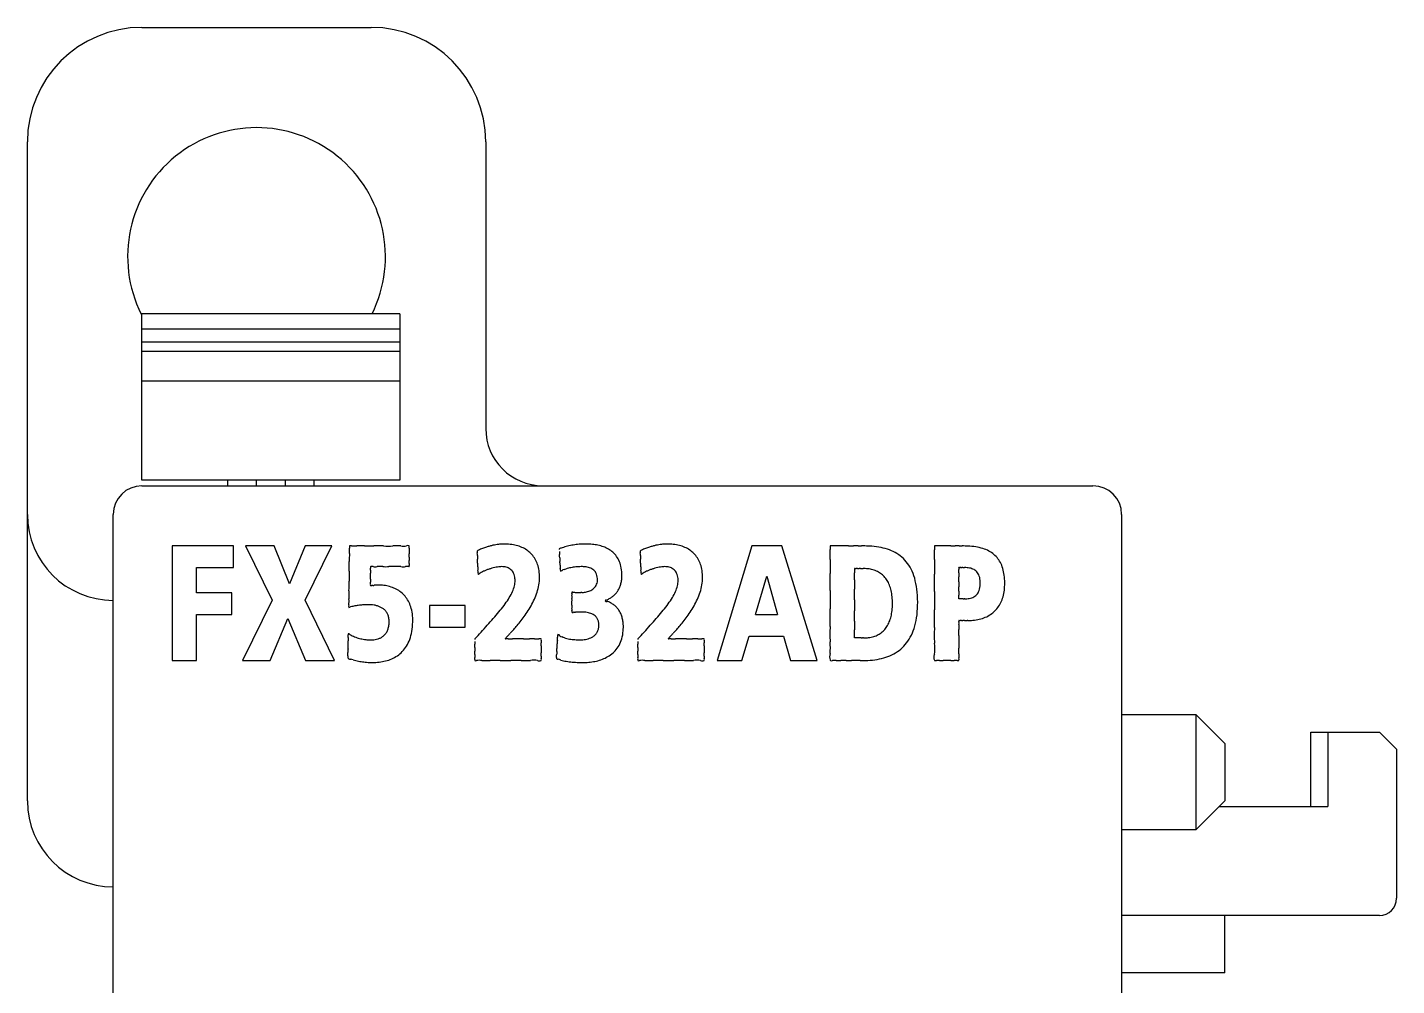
# Model space of a CAD drawing. Extents: x 206 to 231, y 159 to 265.
# Drawn here: x 206.45 to 230.35, y 248.72 to 265.45 of the extents above; entities that cross this region are included whole.
import ezdxf

# ---------------------------------------------------------------- set-up
doc = ezdxf.new("R2010")
doc.units = 0
doc.header["$MEASUREMENT"] = 0
doc.layers.get('0').update_dxf_attribs({"linetype": 'CONTINUOUS'})

msp = doc.modelspace()

# ---------------------------------------------------------------- linework, layer by layer
at = {"color": 7, "linetype": 'Continuous'}
for p, q in [((208.45425, 265.44904), (212.45425, 265.44904)), ((206.45425, 251.94904), (206.45425, 263.44904)), ((214.45425, 263.44904), (214.45425, 258.44904)), ((212.95425, 260.44904), (208.45424, 260.44904)), ((208.45425, 257.54904), (208.45425, 260.44904)), ((212.95425, 260.44904), (212.95425, 257.54904)), ((208.45424, 260.19071), (212.95425, 260.19071)), ((208.45424, 259.96184), (212.95425, 259.96184)), ((208.45425, 259.79863), (212.95425, 259.79863)), ((208.45424, 259.28187), (212.95425, 259.28187)), ((212.95425, 257.54904), (208.45425, 257.54904)), ((208.45425, 257.44904), (225.05425, 257.44904)), ((209.95425, 257.44904), (209.95425, 257.54904)), ((210.45424, 257.44904), (210.45424, 257.54904)), ((210.95425, 257.54904), (210.95425, 257.44904)), ((211.45425, 257.54904), (211.45424, 257.44904)), ((207.95425, 167.94904), (207.95425, 256.94904)), ((225.55425, 256.94904), (225.55425, 167.94904)), ((210.05139, 256.39777), (208.98066, 256.39777)), ((208.98066, 256.39777), (208.98066, 254.39893)), ((210.05139, 256.01984), (210.05139, 256.39777)), ((210.75971, 256.39777), (210.26223, 256.39777)), ((210.26223, 256.39777), (210.72526, 255.44985)), ((211.02808, 255.73907), (210.75971, 256.39777)), ((211.30334, 256.39777), (211.02808, 255.73907)), ((211.30334, 255.44985), (211.77119, 256.39777)), ((211.77119, 256.39777), (211.30334, 256.39777)), ((212.07573, 256.39777), (212.075352, 256.362041)), ((212.110438, 256.39777), (212.07573, 256.39777)), ((215.73787, 256.34919), (215.738562, 256.336047)), ((219.10028, 256.39777), (218.49257, 254.39893)), ((219.62325, 256.39777), (219.10028, 256.39777)), ((220.23992, 254.39893), (219.62325, 256.39777)), ((220.46488, 256.39777), (220.46488, 256.334718)), ((220.784016, 256.39777), (220.46488, 256.39777)), ((222.287, 256.39777), (222.287, 256.333218)), ((222.303444, 256.39777), (222.287, 256.39777)), ((222.570908, 256.39777), (222.303444, 256.39777)), ((209.40716, 255.58163), (209.40716, 256.01984)), ((209.40716, 256.01984), (210.05139, 256.01984)), ((222.71384, 256.016968), (222.715126, 256.01984)), ((219.163787, 255.2037), (219.360903, 255.870715)), ((219.360903, 255.870715), (219.547249, 255.2037)), ((210.02383, 255.58163), (209.40716, 255.58163)), ((210.02383, 255.2037), (210.02383, 255.58163)), ((222.71384, 255.47569), (222.71384, 255.539108)), ((210.72526, 255.44985), (210.20711, 254.39893)), ((211.81666, 254.39893), (211.30334, 255.44985)), ((214.09456, 255.35821), (213.47306, 255.35821)), ((213.47306, 255.35821), (213.47306, 254.98029)), ((214.09456, 254.98029), (214.09456, 255.35821)), ((222.774044, 255.47569), (222.71384, 255.47569)), ((209.40716, 254.39893), (209.40716, 255.2037)), ((209.40716, 255.2037), (210.02383, 255.2037)), ((210.6908, 254.39893), (210.99811, 255.13497)), ((210.99811, 255.13497), (211.30782, 254.39893)), ((219.163787, 255.2037), (219.547249, 255.2037)), ((213.47306, 254.98029), (214.09456, 254.98029)), ((214.26612, 254.77978), (214.26612, 254.767172)), ((217.11177, 254.77978), (217.11177, 254.767172)), ((218.92596, 254.39893), (219.05205, 254.8256)), ((219.05205, 254.8256), (219.65288, 254.8256)), ((219.65288, 254.8256), (219.77208, 254.39893)), ((220.89139, 254.79408), (220.89139, 254.934929)), ((220.981789, 254.79408), (220.89139, 254.79408)), ((208.98066, 254.39893), (209.40716, 254.39893)), ((210.20711, 254.39893), (210.6908, 254.39893)), ((211.30782, 254.39893), (211.81666, 254.39893)), ((218.49257, 254.39893), (218.92596, 254.39893)), ((219.77208, 254.39893), (220.23992, 254.39893)), ((226.85424, 253.44905), (225.55425, 253.44905)), ((226.85424, 251.44905), (226.85424, 253.44905)), ((227.35425, 252.94904), (226.85424, 253.44905)), ((228.85424, 251.84904), (228.85424, 253.14903)), ((228.85425, 253.14904), (230.05425, 253.14904)), ((229.15426, 253.14903), (229.15426, 251.84904)), ((230.35425, 252.84904), (230.05425, 253.14904)), ((227.35425, 252.94904), (227.35425, 251.94904)), ((230.35425, 252.84904), (230.35425, 250.24904)), ((226.85424, 251.44905), (227.35425, 251.94904)), ((227.25425, 251.84904), (229.15425, 251.84904)), ((225.55425, 251.44905), (226.85424, 251.44905)), ((230.05425, 249.94904), (225.55425, 249.94904)), ((227.35425, 248.94904), (227.35425, 249.94904)), ((227.35425, 248.94904), (225.55425, 248.94904))]:
    msp.add_line(p, q, dxfattribs=at)
for centre, radius, start, end in [((208.45425, 263.44904), 2, 90, 180), ((212.45425, 263.44904), 2, 0, 90), ((210.45425, 261.44904), 2.25, 333.6122, 206.56505), ((215.45425, 258.44904), 1, 180, 270), ((208.45425, 256.94904), 0.5, 90, 180), ((225.05425, 256.94904), 0.5, 0, 90), ((207.95425, 256.94904), 1.5, 180, 270), ((579.76653, 252.30325), 367.713549, 179.382512, 179.404219), ((-1060.528302, 269.788607), 1272.67448, 359.391205, 359.395525), ((212.157041, 1099.464877), 843.067108, 269.996833, 270.003167), ((212.271306, 12.810591), 243.587189, 89.984085, 90.015915), ((212.4195, 324.951846), 68.554123, 269.932694, 270.067306), ((212.585242, 237.855874), 18.542091, 89.736693, 90.263307), ((212.752155, 261.191145), 4.794072, 269.023508, 270.976492), ((212.903858, 255.232976), 1.166895, 86.560769, 93.439231), ((213.023973, 256.647693), 0.254898, 258.661812, 281.338188), ((213.09612, 256.364278), 0.04009, 56.659583, 123.340417), ((213.085624, 256.390521), 0.033328, 357.132096, 12.561983), ((251.159848, 256.286729), 38.040948, 179.958757, 180.041243), ((626.994661, 256.33664), 413.875752, 179.996881, 180.003119), ((192.640412, 256.374011), 20.478503, 359.958473, 0.041527), ((203.613599, 256.22994), 9.505356, 359.82275, 0.17725), ((214.359878, 256.295624), 0.056075, 166.753999, 197.715545), ((214.342641, 256.281303), 0.046183, 106.225839, 143.964649), ((214.026425, 256.243208), 0.28226, 357.274394, 7.19515), ((215.545851, 256.247445), 1.237611, 180.81758, 183.651964), ((214.913986, 254.992989), 1.455104, 110.678209, 113.673108), ((214.96855, 254.858121), 1.600554, 108.327599, 110.800787), ((214.861441, 255.177066), 1.264108, 105.427112, 108.264893), ((214.832836, 255.282404), 1.154956, 102.641992, 105.449285), ((214.80328, 255.413233), 1.020831, 99.768188, 102.63039), ((214.78817, 255.500741), 0.932028, 96.950528, 99.765473), ((214.780361, 255.563756), 0.86853, 94.241989, 96.94219), ((214.778519, 255.586055), 0.846157, 91.766462, 94.229301), ((214.780047, 255.515867), 0.916358, 88.823424, 91.726687), ((214.783178, 255.539687), 0.892483, 81.774242, 88.993008), ((214.80703, 255.704352), 0.726099, 73.419551, 81.777969), ((214.842245, 255.822596), 0.602723, 63.864989, 73.420385), ((214.878819, 255.897886), 0.519021, 53.137319, 63.828541), ((214.903249, 255.931556), 0.477427, 41.586062, 53.058996), ((214.900775, 255.930604), 0.479911, 29.847723, 41.474983), ((216.245364, 254.985763), 1.454814, 108.402927, 110.416248), ((453.448525, 268.796896), 238.036334, 183.009224, 183.021562), ((148.873315, 252.696546), 66.964128, 2.989315, 3.041471), ((216.226021, 255.04617), 1.39139, 106.352496, 108.432441), ((216.193573, 255.155677), 1.277177, 104.084307, 106.338856), ((216.182205, 255.200698), 1.230743, 101.736014, 104.080997), ((216.179107, 255.214945), 1.216163, 99.333189, 101.729649), ((216.182898, 255.191021), 1.240386, 96.936255, 99.326762), ((216.189176, 255.139005), 1.29278, 94.583836, 96.934055), ((216.198396, 255.01916), 1.412978, 92.35013, 94.568153), ((216.200978, 254.981246), 1.450966, 90.149211, 92.390586), ((216.202438, 255.260909), 1.17131, 85.641308, 90.256238), ((216.220426, 255.505112), 0.926447, 79.457438, 85.602784), ((216.252421, 255.672802), 0.755734, 72.050964, 79.516028), ((216.299813, 255.81837), 0.602646, 62.859514, 72.07245), ((216.348554, 255.913694), 0.495583, 51.762502, 62.846752), ((216.382507, 255.958013), 0.43976, 39.031851, 51.663285), ((216.380228, 255.957976), 0.441555, 25.631332, 38.849349), ((217.205188, 256.295622), 0.056076, 166.752858, 197.71393), ((217.18795, 256.281277), 0.046198, 106.17328, 143.938089), ((216.871727, 256.243214), 0.282266, 357.273125, 7.193662), ((218.39117, 256.247415), 1.237623, 180.816216, 183.650572), ((217.763862, 254.980213), 1.468624, 110.664181, 113.634831), ((217.814347, 254.855557), 1.603079, 108.308555, 110.780251), ((217.707811, 255.173236), 1.268015, 105.416227, 108.247566), ((217.678822, 255.280017), 1.15737, 102.634735, 105.437987), ((217.649126, 255.411554), 1.022523, 99.764422, 102.62326), ((217.633908, 255.499722), 0.933051, 96.948926, 99.761684), ((217.626042, 255.563211), 0.869076, 94.241599, 96.940583), ((217.624175, 255.585852), 0.84636, 91.766471, 94.228886), ((217.625697, 255.515837), 0.916388, 88.823462, 91.726646), ((217.628829, 255.53969), 0.89248, 81.774231, 88.993019), ((217.65268, 255.704352), 0.7261, 73.419554, 81.777966), ((217.687896, 255.822596), 0.602723, 63.864988, 73.420385), ((217.724469, 255.897886), 0.519021, 53.137319, 63.828541), ((217.748899, 255.931556), 0.477427, 41.586061, 53.058996), ((217.746425, 255.930604), 0.479911, 29.847724, 41.474983), ((-3062.193077, 256.249767), 3282.657958, 359.998517, 0.001483), ((220.828976, 1025.770528), 769.372759, 269.996652, 270.003348), ((220.913424, 66.383387), 190.014387, 89.988093, 90.011907), ((220.982722, 299.282704), 42.884944, 269.960174, 270.039826), ((221.028453, 248.754261), 7.643525, 89.880651, 90.119349), ((221.043118, 254.235694), 2.162077, 87.111217, 89.9667), ((221.080228, 254.966583), 1.430246, 80.494864, 87.120322), ((221.143846, 255.338548), 1.052883, 72.138259, 80.566673), ((221.221453, 255.580334), 0.798947, 61.587797, 72.117151), ((221.28041, 255.691846), 0.672816, 49.288646, 61.485314), ((-1753.50359, 256.246375), 1975.790592, 359.997482, 0.002518), ((222.610473, 856.518477), 600.120708, 269.996223, 270.003777), ((222.684426, 109.102375), 147.295399, 89.986624, 90.013376), ((222.744205, 289.174204), 32.776444, 269.955612, 270.044388), ((222.782181, 250.872204), 5.52558, 89.869527, 90.130473), ((222.794163, 254.74567), 1.6521, 86.176511, 89.979173), ((222.831021, 255.294471), 1.102062, 79.045718, 86.185874), ((222.890614, 255.597382), 0.793348, 70.234259, 79.114076), ((222.958888, 255.788068), 0.590808, 59.365188, 70.211608), ((223.010282, 255.876647), 0.488404, 46.935012, 59.257759), ((223.024892, 255.894555), 0.465347, 34.011297, 46.743697), ((108.590126, 257.13958), 103.487691, 359.347466, 359.439264), ((212.470232, 256.022167), 0.029767, 157.9587, 202.0413), ((213.110647, 255.948789), 0.668446, 177.924049, 182.075951), ((212.455218, 256.023147), 0.016189, 120.677342, 140.983567), ((212.291986, 255.992), 0.151847, 352.813227, 7.186773), ((212.466985, 255.983277), 0.0574, 69.580081, 110.419919), ((212.523725, 256.343934), 0.309053, 263.177676, 276.822324), ((212.608527, 254.678244), 1.359676, 87.973125, 92.026875), ((212.710773, 261.705289), 5.668478, 269.452584, 270.547416), ((212.819846, 212.042661), 43.994444, 89.928481, 90.071519), ((212.925126, 244.528059), 11.509121, 89.749269, 90.250731), ((213.015995, 258.401346), 2.364623, 269.018502, 270.981498), ((213.081836, 255.571355), 0.466404, 86.886058, 93.113942), ((213.11135, 256.056772), 0.02014, 258.028034, 292.047403), ((213.252573, 256.074946), 0.134935, 172.12694, 187.87306), ((215.579709, 256.171938), 2.460966, 179.334204, 180.665796), ((212.51444, 256.118385), 0.604985, 357.635861, 2.364139), ((213.097838, 256.047284), 0.022985, 336.461967, 23.538033), ((206.760439, 255.840371), 7.557445, 1.980225, 2.489319), ((210.076782, 255.902856), 4.241244, 1.784836, 2.684708), ((215.183625, 256.038991), 0.867666, 180.266577, 184.202967), ((214.125118, 255.944786), 0.195585, 355.464358, 9.005186), ((214.766512, 255.22325), 0.811025, 111.90639, 115.439245), ((214.825145, 255.082078), 0.963881, 108.944454, 112.009152), ((214.811705, 255.120812), 0.922882, 105.698241, 108.935966), ((214.796223, 255.177423), 0.864193, 102.291171, 105.725588), ((214.769052, 255.304168), 0.734569, 98.38256, 102.324996), ((214.751222, 255.424745), 0.612682, 93.846457, 98.376758), ((214.739017, 255.631412), 0.405665, 87.781569, 94.084731), ((214.743009, 255.754482), 0.282533, 79.459724, 87.624324), ((214.751861, 255.802407), 0.233798, 69.998196, 79.444125), ((214.762598, 255.832195), 0.202134, 59.363292, 69.969804), ((214.770513, 255.84607), 0.186163, 47.837794, 59.283204), ((214.769374, 255.845344), 0.187465, 36.072577, 47.728684), ((214.858736, 255.907382), 0.527931, 18.62791, 29.762968), ((214.748524, 255.871491), 0.643834, 8.618623, 18.521741), ((233.823331, 257.108697), 18.100403, 182.913433, 183.117354), ((211.083121, 255.847684), 4.674787, 2.637588, 3.393199), ((216.887679, 256.096225), 1.135215, 181.686741, 184.344046), ((215.511875, 255.978663), 0.245885, 358.653071, 7.377715), ((215.79358, 255.966797), 0.036399, 170.373853, 195.656934), ((215.755746, 255.997327), 0.040449, 273.948212, 319.79999), ((215.848455, 255.873474), 0.11565, 103.675162, 122.309541), ((214.715793, 259.23306), 3.430179, 288.798077, 289.455389), ((216.01924, 255.501832), 0.522323, 103.439164, 107.947014), ((216.121291, 255.106557), 0.930522, 101.269906, 103.894174), ((216.108141, 255.163115), 0.872487, 98.263828, 101.14888), ((216.124646, 255.054744), 0.982104, 95.682042, 98.308016), ((216.12853, 255.013981), 1.023052, 93.104617, 95.672492), ((216.129228, 255.009601), 1.027463, 90.540149, 93.130243), ((216.128158, 255.348493), 0.68858, 87.082321, 90.716917), ((216.138511, 255.567123), 0.469707, 81.718388, 86.986086), ((216.154278, 255.672397), 0.363259, 75.032422, 81.787732), ((216.177296, 255.757899), 0.274714, 66.304751, 75.064511), ((216.201342, 255.812637), 0.214927, 55.313834, 66.310317), ((216.219601, 255.839556), 0.182401, 42.228946, 55.218066), ((216.317503, 255.929492), 0.510431, 12.890586, 25.468244), ((216.156445, 255.893874), 0.675377, 1.912697, 12.78793), ((209.607893, 255.840636), 7.555288, 1.978774, 2.488014), ((212.919192, 255.902845), 4.244137, 1.783765, 2.683023), ((218.029419, 256.038989), 0.868157, 180.266314, 184.200474), ((216.970305, 255.944787), 0.195698, 355.466937, 8.999851), ((217.613274, 255.219783), 0.814697, 111.894909, 115.414386), ((217.671873, 255.078641), 0.967512, 108.943901, 111.997936), ((217.657906, 255.118905), 0.924894, 105.705144, 108.935262), ((217.642012, 255.176966), 0.864699, 102.302476, 105.732677), ((217.614619, 255.304585), 0.734173, 98.395898, 102.335898), ((217.596493, 255.427133), 0.610292, 93.852229, 98.392366), ((217.584376, 255.631389), 0.405687, 87.78494, 94.082822), ((217.588342, 255.753404), 0.283611, 79.480716, 87.632765), ((217.597253, 255.801711), 0.234489, 70.031624, 79.466538), ((217.608098, 255.831855), 0.202454, 59.39972, 70.003133), ((217.61612, 255.84593), 0.186256, 47.870566, 59.319634), ((217.61508, 255.845315), 0.187409, 36.09621, 47.76098), ((217.704386, 255.907382), 0.527931, 18.62791, 29.762968), ((217.594174, 255.871491), 0.643834, 8.618624, 18.52174), ((1170.967516, 256.040879), 950.502645, 179.992529, 180.007471), ((221.262397, 255.963211), 0.372474, 174.912548, 185.087452), ((220.902705, 255.996297), 0.011315, 146.028054, 180.285513), ((220.898713, 255.989251), 0.014415, 68.033717, 111.966283), ((220.913193, 256.075839), 0.073781, 262.924874, 277.075126), ((220.933872, 255.684015), 0.318816, 87.916481, 92.083519), ((220.958365, 257.27828), 1.275726, 269.420521, 270.579479), ((220.984289, 251.095661), 4.906976, 89.847956, 90.152044), ((221.009259, 277.466772), 21.464156, 269.968105, 270.031895), ((221.030891, 294.403729), 38.40111, 269.985552, 270.014448), ((221.046801, 251.066294), 4.93633, 89.927728, 90.072272), ((221.053079, 255.050732), 0.951888, 88.610539, 90.003067), ((221.061989, 255.414718), 0.587793, 79.446977, 88.618516), ((221.080471, 255.512026), 0.488746, 69.200721, 79.487734), ((221.291303, 255.707914), 0.653535, 36.280186, 49.093767), ((221.216221, 255.655703), 0.74496, 24.022289, 36.100226), ((793.846677, 256.033102), 571.559691, 179.987326, 180.012674), ((222.791681, 256.002096), 0.079249, 169.183845, 190.816155), ((222.273455, 255.959381), 0.441264, 356.382267, 3.617733), ((222.718717, 256.011601), 0.008988, 66.449967, 113.550033), ((222.72836, 256.0651), 0.045663, 262.383588, 277.616412), ((222.742132, 255.82284), 0.197151, 87.756044, 92.243956), ((222.758444, 256.808394), 0.788601, 269.37569, 270.62431), ((222.775709, 252.999551), 3.020301, 89.83549, 90.16451), ((222.792338, 268.311484), 12.291647, 269.962907, 270.037093), ((222.806745, 316.219429), 60.199589, 269.993862, 270.006138), ((222.817341, 251.071884), 4.947958, 89.951981, 90.048019), ((222.821747, 255.310545), 0.709295, 89.085597, 90.020981), ((222.826609, 255.617322), 0.40248, 82.618753, 89.080641), ((222.837384, 255.697169), 0.32191, 74.982512, 82.694832), ((222.854858, 255.762414), 0.254366, 65.616391, 74.976281), ((222.871829, 255.800196), 0.212948, 54.689556, 65.578415), ((222.881996, 255.815203), 0.194825, 42.650559, 54.578547), ((222.980102, 255.866213), 0.51833, 21.989308, 33.838803), ((222.854709, 255.816239), 0.653314, 11.771128, 21.935512), ((204.832516, 255.778078), 7.236736, 358.727443, 0.059288), ((240.0591, 255.576931), 27.99063, 179.213804, 179.572926), ((212.465992, 255.719693), 0.025886, 154.435061, 205.564939), ((213.020369, 255.793071), 0.578236, 177.600007, 182.399993), ((208.693731, 255.897753), 3.749005, 359.590069, 0.409931), ((209.495812, 255.844107), 2.94695, 359.478498, 0.521502), ((212.312034, 255.74986), 0.13198, 351.724314, 8.275686), ((214.353339, 255.917528), 0.035278, 160.472283, 203.997261), ((214.316451, 255.93494), 0.032099, 278.347286, 312.431733), ((214.592563, 255.531659), 0.456984, 118.307984, 123.835656), ((214.807197, 255.143647), 0.90039, 115.601282, 118.624044), ((214.752127, 255.833262), 0.20852, 24.847262, 35.965554), ((214.713872, 255.815704), 0.250612, 14.70303, 24.814839), ((214.56636, 255.795107), 0.401599, 342.879659, 356.430142), ((214.631616, 255.794811), 0.335478, 6.156816, 14.588763), ((214.600007, 255.788253), 0.367621, 357.169731, 6.644669), ((214.60605, 255.851321), 0.788024, 350.253223, 359.553458), ((214.632114, 255.851297), 0.76196, 359.540035, 8.808222), ((216.22243, 255.843037), 0.177969, 28.100677, 42.01129), ((216.198661, 255.831174), 0.204524, 14.560039, 27.895838), ((216.209965, 255.802855), 0.195205, 337.670931, 351.441869), ((216.127644, 255.813501), 0.277704, 3.075058, 14.405723), ((216.146997, 255.810292), 0.258586, 351.888623, 4.015134), ((216.35447, 255.861953), 0.47561, 339.863461, 347.654385), ((216.287748, 255.876536), 0.543907, 347.656479, 354.904476), ((216.149956, 255.887295), 0.682112, 355.032286, 2.446838), ((217.198669, 255.917528), 0.035305, 160.488419, 203.978369), ((217.161802, 255.934972), 0.032124, 278.247835, 312.39417), ((217.438136, 255.530458), 0.458105, 118.251391, 123.774916), ((217.656048, 255.135832), 0.908884, 115.578662, 118.576742), ((217.597909, 255.833279), 0.208375, 24.860468, 35.988604), ((217.559692, 255.815729), 0.250429, 14.707982, 24.827757), ((217.412259, 255.795117), 0.401341, 342.866731, 356.426334), ((217.477399, 255.794821), 0.335335, 6.15779, 14.593421), ((217.445822, 255.78826), 0.367446, 357.167405, 6.646852), ((217.45175, 255.85132), 0.787974, 350.252723, 359.553553), ((217.477765, 255.851297), 0.76196, 359.540032, 8.808224), ((-47.896603, 255.768458), 268.361524, 359.968298, 0.031702), ((230.152244, 255.724584), 9.261216, 179.493189, 180.506811), ((218.802153, 255.868342), 2.090152, 358.304591, 1.695409), ((221.103177, 255.573611), 0.423112, 57.762537, 69.113689), ((221.112614, 255.590028), 0.404193, 45.923651, 57.652708), ((221.095634, 255.57372), 0.427721, 34.461237, 45.809148), ((221.03807, 255.534963), 0.497114, 24.058538, 34.390126), ((220.926446, 255.485413), 0.619241, 15.04334, 24.034479), ((221.010566, 255.565255), 0.969623, 13.548845, 23.956897), ((220.596996, 255.466026), 1.394931, 5.202757, 13.531553), ((61.138318, 255.755634), 161.148753, 359.946299, 0.053701), ((224.66694, 255.894653), 1.953448, 178.918093, 181.081907), ((253.060494, 255.730606), 30.346685, 179.918486, 180.081514), ((214.805017, 255.815774), 7.908934, 359.695772, 0.304228), ((222.877244, 255.811537), 0.200804, 30.441652, 42.501171), ((222.848062, 255.794961), 0.234362, 19.107568, 30.320742), ((222.784906, 255.773269), 0.30114, 9.291572, 19.074035), ((222.665613, 255.754041), 0.421972, 1.270652, 9.252824), ((222.60789, 255.749527), 0.479793, 354.109099, 1.65666), ((222.593686, 255.7627), 0.91977, 3.711707, 11.719027), ((222.448225, 255.745948), 1.066035, 356.837842, 4.104095), ((213.825793, 255.526677), 1.760663, 177.047613, 181.739118), ((212.451869, 255.721414), 0.015855, 234.404066, 266.453495), ((212.45359, 255.769613), 0.06408, 267.583333, 284.025322), ((212.503691, 255.463226), 0.246652, 94.116497, 98.057269), ((212.406354, 256.512159), 0.806857, 275.663941, 276.775736), ((212.707173, 253.873182), 1.849223, 95.937652, 96.384162), ((212.72393, 253.74901), 1.974466, 95.66479, 96.048574), ((212.613399, 254.860119), 0.857873, 94.835511, 95.643703), ((212.582582, 255.228042), 0.488662, 93.577186, 94.871516), ((212.573517, 255.368581), 0.347831, 91.876719, 93.531194), ((212.574982, 255.216809), 0.499582, 87.229492, 91.474617), ((212.566962, 254.857544), 0.858866, 80.881183, 87.853576), ((212.593996, 255.038839), 0.675581, 72.09195, 80.708157), ((212.620048, 255.117835), 0.592401, 62.548419, 72.140254), ((212.651388, 255.17909), 0.523597, 51.773464, 62.501631), ((212.668825, 255.20228), 0.49459, 40.220451, 51.698019), ((212.657905, 255.194281), 0.508094, 28.481388, 40.114111), ((213.902911, 256.074766), 1.123637, 327.497873, 333.693743), ((214.324275, 255.868899), 0.65468, 333.502203, 342.94468), ((214.218221, 255.959943), 1.191305, 335.714746, 342.022058), ((214.482219, 255.875728), 0.914205, 341.935603, 350.059572), ((215.984325, 255.579968), 0.02621, 155.788285, 204.211715), ((216.593791, 255.504724), 0.633883, 177.697739, 182.302261), ((215.968645, 255.569648), 0.022617, 77.353997, 111.325895), ((215.819271, 255.549703), 0.142492, 352.12817, 7.87183), ((216.124089, 257.133335), 1.548946, 264.424488, 265.262993), ((216.06035, 256.410315), 0.82314, 265.528334, 267.015536), ((216.067322, 256.532217), 0.945241, 266.978224, 268.210567), ((216.071395, 256.670956), 1.08404, 268.22439, 269.258116), ((216.07577, 257.020215), 1.433326, 269.263993, 270.025219), ((216.075105, 258.05768), 2.470791, 270.030059, 270.465568), ((216.008765, 266.262954), 10.676333, 270.463769, 270.564487), ((216.152356, 251.757028), 3.830304, 90.290276, 90.574525), ((216.135821, 256.161918), 0.574643, 269.713749, 272.267284), ((216.142999, 255.883939), 0.296622, 273.006246, 280.005946), ((216.136154, 255.930702), 0.343866, 279.775241, 286.286302), ((216.143263, 255.906678), 0.318813, 286.270667, 293.599188), ((216.158801, 255.871846), 0.280673, 293.539347, 302.028654), ((216.181983, 255.835002), 0.237143, 302.001096, 312.126716), ((216.204476, 255.81003), 0.203534, 312.145926, 324.068338), ((216.216713, 255.800668), 0.188132, 324.190099, 337.506232), ((197.401542, 285.746863), 35.849321, 302.402636, 302.496266), ((216.476712, 255.771231), 0.319435, 305.321282, 315.7384), ((216.404741, 255.849202), 0.425434, 314.983099, 322.830339), ((216.427301, 255.8299), 0.395799, 323.083688, 331.684914), ((216.395628, 255.847204), 0.43189, 331.656954, 339.820744), ((216.748271, 256.07522), 1.124051, 327.483821, 333.678307), ((217.170083, 255.868995), 0.654534, 333.486367, 342.931899), ((217.06432, 255.959845), 1.190844, 335.709928, 342.019836), ((217.328049, 255.875704), 0.914022, 341.9334, 350.059044), ((293.40512, 255.461382), 72.940412, 179.875424, 180.124576), ((183.392557, 255.549396), 37.498949, 359.857492, 0.142508), ((220.752552, 255.438419), 0.799373, 7.401466, 15.061234), ((220.485579, 255.403894), 1.068569, 1.051222, 7.393153), ((220.073744, 255.412061), 1.920932, 358.444366, 5.390502), ((265.99461, 255.443928), 43.707905, 179.789383, 180.210617), ((618.168476, 255.572847), 395.454638, 179.995112, 180.004888), ((111.062602, 255.647009), 111.651246, 359.979257, 0.020743), ((222.84433, 255.765616), 0.288431, 280.254122, 288.713463), ((222.862392, 255.712026), 0.23188, 288.734918, 298.886754), ((222.876933, 255.685128), 0.201304, 298.961192, 310.49625), ((222.880757, 255.679906), 0.19485, 310.638345, 322.81485), ((222.864751, 255.691352), 0.214521, 322.963229, 334.748062), ((222.818999, 255.71254), 0.264939, 334.824698, 345.387053), ((222.726854, 255.73631), 0.360101, 345.426103, 354.258235), ((222.825589, 255.7012), 0.685207, 339.394872, 348.748947), ((222.662087, 255.733097), 0.851791, 348.790434, 356.90746), ((212.11765, 255.346828), 0.057691, 156.240946, 202.545785), ((212.063482, 255.390282), 0.06558, 270.774094, 300.412547), ((211.686159, 255.425673), 0.382749, 351.647224, 7.139507), ((212.169423, 255.130878), 0.215496, 99.323568, 109.728191), ((217.556862, 230.213427), 25.708439, 102.089602, 102.176107), ((212.326903, 254.57758), 0.789362, 98.479545, 101.283185), ((212.391232, 254.177964), 1.194105, 96.858195, 98.705045), ((212.385331, 254.216057), 1.155581, 94.889084, 96.79326), ((212.398142, 254.071923), 1.300282, 93.220192, 94.910263), ((212.407609, 253.894368), 1.478089, 91.71412, 93.199943), ((212.408443, 253.915556), 1.456936, 90.264733, 91.77182), ((212.408345, 254.611588), 0.760917, 86.661061, 90.499521), ((212.419606, 254.843834), 0.528415, 80.310474, 86.413327), ((212.43184, 254.910298), 0.46084, 73.484196, 80.419059), ((212.457274, 254.995709), 0.371723, 65.063847, 73.500195), ((212.486334, 255.057974), 0.303011, 54.93775, 65.082689), ((212.512617, 255.095763), 0.256981, 43.023139, 54.894156), ((212.52518, 255.108266), 0.239266, 29.86501, 42.8871), ((212.598681, 255.163319), 0.574916, 17.323877, 28.378958), ((212.479879, 255.126556), 0.699276, 7.24841, 17.300825), ((212.443731, 257.090507), 2.90267, 320.56639, 323.418409), ((213.314503, 256.446574), 1.81967, 323.359616, 327.579646), ((213.642803, 256.2514), 1.836926, 326.700721, 330.717641), ((213.94676, 256.081883), 1.488896, 330.68631, 335.733845), ((215.995694, 255.256347), 0.037573, 159.85395, 200.14605), ((216.773855, 255.337853), 0.813864, 178.140903, 181.859097), ((211.255955, 255.393163), 4.704554, 359.647937, 0.352063), ((212.776175, 255.450666), 3.184374, 359.485495, 0.514505), ((215.775154, 255.290369), 0.186462, 353.508463, 6.491537), ((216.55281, 255.43766), 0.017087, 73.618338, 146.812049), ((216.562659, 255.459861), 0.030367, 217.323515, 289.758375), ((216.544648, 255.553476), 0.100266, 277.438627, 312.170475), ((216.562015, 255.323881), 0.107954, 50.355647, 84.199836), ((215.462956, 253.429488), 2.296662, 57.901807, 59.433633), ((216.504558, 255.117475), 0.313564, 44.086744, 55.239146), ((216.437766, 255.04582), 0.411424, 36.200789, 44.782757), ((216.445237, 255.053413), 0.400914, 26.892362, 35.955808), ((215.285278, 257.094122), 2.908018, 320.560861, 323.407943), ((216.158818, 256.447891), 1.821427, 323.349103, 327.56568), ((216.490174, 256.250723), 1.835068, 326.687924, 330.709361), ((216.793307, 256.081611), 1.487955, 330.67801, 335.729031), ((201.455653, 255.148531), 19.009853, 359.535055, 0.464945), ((364.776244, 255.360239), 143.884886, 179.961817, 180.038183), ((-308.488802, 255.174575), 529.380199, 359.990283, 0.009717), ((220.633653, 255.374243), 0.919636, 348.498598, 355.425123), ((220.37831, 255.396755), 1.175962, 355.324068, 1.303116), ((220.322919, 255.394747), 1.671411, 351.373479, 358.805773), ((210.935416, 255.127942), 11.352647, 359.216099, 0.783901), ((222.782526, 95.979932), 159.495758, 89.996953, 90.003047), ((222.798456, 294.866855), 39.391165, 269.989165, 270.010835), ((222.811529, 246.585376), 8.890316, 89.963758, 90.036242), ((222.820156, 257.060237), 1.58455, 269.891393, 270.108607), ((222.822825, 255.973263), 0.497573, 270.038539, 273.29892), ((222.830475, 255.840227), 0.364318, 273.301867, 280.309536), ((222.980882, 255.628207), 0.512696, 306.598452, 317.830472), ((222.970367, 255.636628), 0.526143, 317.91956, 328.964894), ((222.920696, 255.665694), 0.583689, 329.03389, 339.371675), ((212.513459, 255.102391), 0.252357, 16.544149, 29.696383), ((212.354614, 255.069972), 0.413157, 345.313187, 355.133867), ((212.457024, 255.086729), 0.310917, 4.467079, 16.349538), ((212.332763, 255.077016), 0.435558, 354.454429, 4.467729), ((212.101056, 255.087673), 1.07973, 350.302755, 359.152389), ((212.213477, 255.095416), 0.967481, 358.595397, 7.087273), ((198.867755, 269.285618), 21.154243, 317.138876, 317.570918), ((208.701412, 260.293929), 7.829407, 317.588034, 318.74024), ((211.096033, 258.195804), 4.645646, 318.715918, 320.595341), ((212.81174, 256.858126), 2.866796, 318.885421, 320.926555), ((213.070384, 256.648505), 2.533873, 320.919972, 323.511368), ((213.345486, 256.445787), 2.192148, 323.495361, 326.720572), ((215.972242, 255.250699), 0.01389, 211.667511, 243.201468), ((215.972974, 255.267327), 0.029857, 256.452339, 289.865682), ((215.997475, 255.132596), 0.107612, 88.151512, 97.666034), ((215.988315, 255.719682), 0.479696, 271.508868, 273.721537), ((216.07112, 254.185571), 1.05669, 91.762201, 92.802711), ((216.239635, 249.523957), 5.721338, 91.814658, 92.013412), ((216.135975, 252.695687), 2.547917, 91.282462, 91.743362), ((216.139411, 252.600477), 2.643181, 90.852533, 91.310724), ((216.147046, 251.922315), 3.321382, 90.434591, 90.810158), ((216.135055, 254.026532), 1.217141, 89.448947, 90.621482), ((216.140126, 254.648304), 0.59535, 85.775266, 89.361456), ((216.148604, 254.762052), 0.481286, 80.872749, 85.784173), ((216.164269, 254.857301), 0.384758, 74.44648, 80.925976), ((216.187867, 254.941069), 0.29773, 65.943481, 74.49888), ((216.214948, 255.001412), 0.231589, 54.898155, 65.975938), ((216.237454, 255.033857), 0.192103, 41.252308, 54.82541), ((216.24399, 255.040587), 0.182754, 25.96373, 41.017317), ((216.21785, 255.029168), 0.211259, 11.095618, 25.644293), ((216.150812, 255.01602), 0.279574, 358.168857, 11.095743), ((216.398859, 255.029692), 0.453005, 18.520833, 26.914855), ((216.340965, 255.010518), 0.513992, 10.644715, 18.49751), ((216.23873, 254.991757), 0.617933, 3.595561, 10.60338), ((216.085848, 254.982374), 0.771103, 355.096931, 3.578988), ((201.341946, 269.620835), 21.654481, 317.157125, 317.579096), ((211.507905, 260.328009), 7.881198, 317.596411, 318.740963), ((213.929671, 258.206134), 4.661369, 318.716641, 320.589792), ((215.671244, 256.84844), 2.849815, 318.845899, 320.900192), ((215.922187, 256.644909), 2.526709, 320.893101, 323.492646), ((216.194429, 256.444169), 2.188461, 323.476586, 326.707852), ((2095.889394, 255.009864), 1874.998005, 179.99771, 180.00229), ((221.002896, 255.276444), 0.536685, 330.306832, 340.134921), ((220.859683, 255.3282), 0.688963, 340.133917, 348.502692), ((220.807414, 255.321957), 1.18148, 342.123192, 351.339323), ((222.728493, 255.089109), 0.01683, 149.740031, 209.467066), ((223.451303, 254.982394), 0.738689, 176.698962, 183.301038), ((222.564632, 255.05288), 0.151803, 349.390077, 10.609923), ((222.71734, 255.080409), 0.017512, 78.858095, 101.141905), ((222.728436, 255.211248), 0.113919, 266.118196, 273.881804), ((222.746952, 254.574509), 0.523193, 88.816778, 91.183222), ((222.770414, 257.252276), 2.154723, 269.663393, 270.336607), ((222.79635, 246.690383), 8.407217, 89.909516, 90.090484), ((222.822286, 289.444484), 34.346896, 269.978883, 270.021117), ((222.845748, 503.024565), 247.926976, 269.997503, 270.002497), ((222.864264, 237.708337), 17.389255, 89.974589, 90.025411), ((222.87536, 257.658714), 2.561127, 269.924297, 270.075703), ((222.879374, 256.018703), 0.921113, 269.960828, 276.592469), ((222.900539, 255.834008), 0.73521, 276.606444, 285.589879), ((222.93236, 255.719721), 0.616576, 285.595763, 295.601281), ((222.964177, 255.652025), 0.541778, 295.660456, 306.515043), ((213.258417, 254.751819), 1.205435, 177.66486, 180.509187), ((212.097223, 254.855572), 0.043769, 164.525946, 193.648101), ((211.790119, 254.8273), 0.265178, 354.293827, 3.88022), ((212.049248, 254.822085), 0.045535, 40.706968, 82.692519), ((212.184871, 254.998562), 0.178232, 235.440181, 250.237041), ((216.021528, 263.691027), 9.679315, 246.258985, 246.527303), ((212.383624, 255.342793), 0.572994, 247.693918, 252.18317), ((212.454925, 255.549404), 0.791526, 251.845575, 255.071531), ((212.435096, 255.479909), 0.71927, 255.171651, 258.704895), ((212.441867, 255.512099), 0.752163, 258.679389, 262.049789), ((212.463676, 255.134621), 0.373511, 279.523101, 287.37774), ((212.48408, 255.06953), 0.305297, 287.371613, 296.902109), ((212.504127, 255.029665), 0.260675, 296.937476, 308.113221), ((212.51522, 255.014754), 0.242097, 308.225702, 320.57686), ((212.505456, 255.02181), 0.254121, 320.745904, 333.286315), ((212.463574, 255.042289), 0.300739, 333.388092, 345.151961), ((212.370132, 255.041355), 0.806697, 340.007909, 350.326412), ((170.909228, 295.100467), 59.207921, 317.078041, 317.231435), ((214.806632, 254.769476), 0.016955, 121.648692, 152.41532), ((214.796895, 254.791142), 0.014794, 249.044828, 284.964826), ((214.728732, 254.860154), 0.102834, 312.145932, 321.918081), ((214.823515, 254.45942), 0.318248, 85.891668, 94.108332), ((215.15496, 254.491106), 0.461114, 135.576974, 138.487038), ((213.466887, 256.09774), 1.869369, 316.6229, 317.441112), ((220.050405, 250.002312), 7.10266, 136.921689, 137.142323), ((214.883494, 256.422982), 1.646552, 268.706173, 271.293827), ((197.977194, 270.598908), 23.087516, 317.000508, 317.063504), ((236.927674, 234.34921), 30.121323, 137.012228, 137.051784), ((208.389853, 260.954862), 8.89493, 316.988255, 317.075757), ((212.345542, 257.274317), 3.491793, 317.094651, 317.362923), ((212.568188, 257.07005), 3.189641, 317.353237, 318.894201), ((214.9673, 247.206654), 7.570339, 89.647102, 90.352898), ((215.065073, -803.48488), 1058.261731, 89.997231, 90.002769), ((215.166954, 262.4498), 7.673118, 269.621153, 270.378847), ((215.263084, 252.98527), 1.792155, 88.54856, 91.45144), ((215.343604, 255.184746), 0.409405, 265.078323, 274.921677), ((215.398652, 254.702149), 0.077312, 75.06561, 104.93439), ((215.412761, 254.760928), 0.016951, 48.377417, 69.934488), ((215.246523, 254.803368), 0.461508, 353.871632, 0.504202), ((215.80365, 254.820538), 0.096531, 166.571339, 187.804495), ((215.732556, 254.836714), 0.023637, 141.303673, 164.689957), ((215.712349, 254.80885), 0.042678, 28.680989, 87.637057), ((215.812181, 254.909341), 0.101459, 232.052706, 256.215388), ((213.224895, 247.90348), 7.367541, 69.305065, 69.641547), ((215.967492, 255.204235), 0.431587, 251.216856, 257.097483), ((216.053045, 255.543942), 0.781857, 256.545011, 259.87233), ((216.055626, 255.570659), 0.808614, 260.025206, 263.323768), ((216.119422, 255.195504), 0.434625, 280.367727, 286.828244), ((216.142925, 255.118469), 0.354085, 286.796647, 294.828384), ((216.172287, 255.055521), 0.284626, 294.785009, 304.766385), ((216.201154, 255.013808), 0.233899, 304.784087, 316.947861), ((216.218022, 254.997348), 0.210337, 317.087511, 330.965376), ((216.210847, 255.000351), 0.218069, 331.190325, 345.556507), ((216.159045, 255.012433), 0.27125, 345.814404, 358.870662), ((216.297918, 254.930537), 0.55296, 331.128626, 344.009987), ((216.148762, 254.970881), 0.707463, 344.196666, 355.5888), ((170.354719, 298.217247), 63.820337, 317.107804, 317.250056), ((217.652268, 254.769512), 0.016927, 121.732633, 152.505991), ((217.642543, 254.791115), 0.014769, 249.01037, 285.000173), ((217.574376, 254.859911), 0.102644, 312.231166, 322.007458), ((217.669165, 254.460459), 0.317212, 85.878224, 94.121776), ((218.000389, 254.492194), 0.46027, 135.663678, 138.574947), ((216.312317, 256.093933), 1.86684, 316.710232, 317.528392), ((222.931874, 249.983643), 7.141742, 137.009754, 137.22887), ((217.729144, 256.417586), 1.641157, 268.70192, 271.29808), ((199.084698, 272.164765), 25.426499, 317.090752, 317.147872), ((263.201527, 212.655456), 62.051073, 137.109725, 137.128899), ((192.571809, 278.267717), 34.351862, 317.107999, 317.130625), ((213.736471, 258.623281), 5.475457, 317.115967, 317.287124), ((215.441992, 257.048179), 3.153874, 317.2949, 318.854537), ((217.81295, 247.233224), 7.54377, 89.645859, 90.354141), ((217.910723, -953.293906), 1208.070757, 89.997574, 90.002426), ((218.012604, 262.451628), 7.674946, 269.621243, 270.378757), ((218.108734, 252.985242), 1.792183, 88.548582, 91.451418), ((218.189254, 255.184746), 0.409405, 265.078328, 274.921672), ((218.244302, 254.702149), 0.077312, 75.06561, 104.93439), ((218.258411, 254.760928), 0.016951, 48.377417, 69.934488), ((225.158739, 254.858783), 4.695814, 178.346612, 181.653388), ((220.994525, 31.543783), 223.250297, 89.996732, 90.003268), ((221.018446, 309.930899), 55.13682, 269.988376, 270.011624), ((221.038075, 242.350081), 12.444002, 89.961122, 90.038878), ((221.051029, 257.012011), 2.217936, 269.883493, 270.116507), ((221.055246, 255.523237), 0.729157, 270.023044, 274.761614), ((221.069946, 255.347648), 0.552954, 274.753977, 284.343514), ((221.093693, 255.254695), 0.457016, 284.346144, 295.178239), ((221.115207, 255.207154), 0.404839, 295.285112, 307.039682), ((221.116934, 255.203354), 0.400767, 307.169839, 319.020552), ((221.084555, 255.230354), 0.442918, 319.130557, 330.25348), ((221.205694, 255.165278), 0.751914, 319.453353, 331.28049), ((221.071739, 255.236894), 0.903805, 331.379536, 342.111519), ((225.07141, 254.837634), 2.78768, 177.224448, 182.775552), ((258.058454, 254.780091), 35.344659, 179.909223, 180.090777), ((219.463014, 254.887974), 3.25124, 359.085611, 0.914389), ((211.559075, 254.517217), 0.491068, 355.934277, 2.23977), ((214.174021, 254.535389), 2.124254, 178.201563, 179.972484), ((197.756854, 254.865097), 14.296381, 358.945743, 359.228304), ((206.278832, 254.798836), 5.774487, 358.746865, 359.427182), ((212.442677, 255.518517), 0.758631, 262.056202, 265.396732), ((212.445006, 255.549319), 0.789521, 265.407694, 268.622524), ((212.442914, 255.371545), 0.611751, 268.418127, 272.944716), ((212.450322, 255.211638), 0.451676, 273.048296, 279.577364), ((212.600114, 254.94126), 0.55488, 304.201011, 315.949651), ((212.593677, 254.945662), 0.562569, 316.083229, 328.212479), ((212.527918, 254.984806), 0.639087, 328.335045, 339.935758), ((229.286268, 254.594486), 15.02018, 179.881646, 180.118354), ((411.431755, 254.708703), 197.165637, 179.992852, 180.007148), ((158.759594, 254.654809), 55.506534, 359.96976, 0.03024), ((210.379753, 254.533669), 3.886481, 359.560816, 0.439184), ((215.567988, 254.728828), 0.145488, 171.710778, 188.289222), ((218.49751, 254.62334), 3.073639, 179.43522, 180.56478), ((221.794722, 254.5625), 6.370775, 179.725314, 180.274686), ((215.398752, 254.761701), 0.027929, 334.785434, 25.214566), ((214.784423, 254.680745), 0.640172, 357.573089, 2.426911), ((216.859709, 254.467907), 1.167324, 175.768026, 178.607808), ((210.048687, 254.864844), 5.655427, 356.84972, 357.526114), ((202.75523, 255.291055), 12.960958, 357.035423, 357.340411), ((217.688668, 254.624375), 1.987512, 176.257666, 178.118168), ((216.080031, 255.769004), 1.008451, 263.256714, 265.964342), ((216.102194, 256.107995), 1.348163, 266.038655, 268.106815), ((216.099741, 255.877779), 1.118004, 267.842736, 270.381259), ((216.103406, 255.350963), 0.591175, 270.365766, 274.608768), ((216.111021, 255.235881), 0.475856, 274.808235, 280.48776), ((216.328515, 254.921391), 0.522532, 305.786874, 317.829684), ((216.340794, 254.908485), 0.504768, 317.979736, 330.970694), ((232.131918, 254.594486), 15.02018, 179.881646, 180.118354), ((414.277405, 254.708703), 197.165637, 179.992852, 180.007148), ((161.605244, 254.654809), 55.506534, 359.96976, 0.03024), ((213.225403, 254.533669), 3.886481, 359.560816, 0.439184), ((218.413638, 254.728828), 0.145488, 171.710778, 188.289222), ((221.34316, 254.62334), 3.073639, 179.43522, 180.56478), ((224.640372, 254.5625), 6.370775, 179.725314, 180.274686), ((218.244402, 254.761701), 0.027929, 334.785434, 25.214566), ((217.630073, 254.680745), 0.640172, 357.573089, 2.426911), ((219.407778, 254.621016), 1.062039, 354.473639, 5.526361), ((221.217769, 255.17145), 0.748081, 295.891988, 307.150832), ((221.242532, 255.136126), 0.704973, 307.280461, 319.307384), ((221.67166, 254.602963), 0.623362, 350.79833, 9.20167), ((228.173349, 254.669216), 5.459785, 179.424109, 180.575891), ((221.496539, 254.565821), 1.218267, 357.717527, 2.282473), ((212.148937, 254.46301), 0.101891, 169.029762, 189.144285), ((212.080045, 254.454192), 0.032551, 193.093093, 217.767359), ((212.093821, 254.488624), 0.067207, 233.995742, 273.311272), ((212.043288, 254.132159), 0.294442, 70.449916, 79.350267), ((212.30963, 255.003116), 0.616759, 254.211517, 258.506088), ((212.751606, 256.94766), 2.610776, 257.504533, 258.531747), ((212.480803, 255.643014), 1.278349, 258.800649, 260.92849), ((212.493961, 255.715165), 1.351672, 260.859931, 262.904585), ((212.480574, 255.61113), 1.246781, 262.924541, 265.18133), ((212.478666, 255.589114), 1.224682, 265.183759, 267.528139), ((212.476629, 255.535455), 1.170985, 267.514468, 270.022557), ((212.478295, 255.384126), 1.019657, 269.932308, 276.496984), ((212.498172, 255.21068), 0.845075, 276.488571, 284.290134), ((212.532726, 255.075875), 0.705913, 284.273066, 293.459606), ((212.572596, 254.983318), 0.605134, 293.485453, 304.117602), ((214.297538, 254.407585), 0.032492, 165.232603, 194.767397), ((215.213022, 254.478291), 0.947248, 178.452103, 181.547897), ((214.059617, 254.434285), 0.207323, 354.903244, 5.096756), ((214.279988, 254.426826), 0.030819, 243.258683, 295.155972), ((214.339815, 254.104824), 0.297795, 80.972494, 99.027506), ((214.458072, 255.843105), 1.445946, 267.164436, 272.835564), ((214.616918, 248.631547), 5.768044, 89.132641, 90.867359), ((214.798312, 267.139441), 12.740858, 269.576919, 270.423081), ((214.984216, 247.854028), 6.545546, 89.196195, 90.803805), ((215.156591, 256.129118), 1.732062, 267.334477, 272.665523), ((215.297397, 254.011393), 0.392194, 81.162165, 98.837835), ((215.388596, 254.46236), 0.070575, 243.996013, 296.003987), ((215.404149, 254.415631), 0.02271, 312.658789, 331.043068), ((215.649313, 254.454068), 0.226384, 174.371935, 185.628065), ((214.430499, 254.504114), 0.993911, 358.394674, 1.605326), ((215.38082, 254.418251), 0.045295, 342.506633, 17.493367), ((215.730692, 254.442102), 0.041786, 163.361927, 191.013907), ((215.720701, 254.463871), 0.042985, 223.800827, 269.547091), ((215.437571, 254.48765), 0.255304, 352.441193, 1.934641), ((215.61353, 254.01884), 0.415998, 68.895294, 75.119359), ((215.894903, 254.831124), 0.444129, 252.766124, 258.949411), ((216.083962, 255.677832), 1.311581, 257.933237, 260.136907), ((216.052485, 255.525601), 1.156219, 260.3815, 262.993848), ((216.102816, 255.918517), 1.552342, 262.918977, 264.937033), ((216.124215, 256.162457), 1.797219, 264.94379, 266.738523), ((216.146756, 256.559525), 2.194926, 266.740761, 268.243086), ((216.151152, 256.639927), 2.275425, 268.194509, 269.665734), ((216.150608, 255.72105), 1.356569, 269.462322, 273.2291), ((216.167796, 255.352208), 0.987352, 273.438908, 279.660305), ((216.188357, 255.240922), 0.874195, 279.555785, 286.678642), ((216.233288, 255.091626), 0.718284, 286.663307, 295.337321), ((216.284751, 254.983174), 0.598242, 295.327613, 305.726737), ((217.143188, 254.407585), 0.032492, 165.232603, 194.767397), ((218.058672, 254.478291), 0.947248, 178.452103, 181.547897), ((216.905267, 254.434285), 0.207323, 354.903244, 5.096756), ((217.125638, 254.426826), 0.030819, 243.258683, 295.155972), ((217.185465, 254.104824), 0.297795, 80.972494, 99.027506), ((217.303722, 255.843105), 1.445946, 267.164436, 272.835564), ((217.462568, 248.631547), 5.768044, 89.132641, 90.867359), ((217.643962, 267.139441), 12.740858, 269.576919, 270.423081), ((217.829866, 247.854028), 6.545546, 89.196195, 90.803805), ((218.002241, 256.129118), 1.732062, 267.334477, 272.665523), ((218.143047, 254.011393), 0.392194, 81.162165, 98.837835), ((218.234246, 254.46236), 0.070575, 243.996013, 296.003987), ((218.249799, 254.415631), 0.02271, 312.658789, 331.043068), ((218.494963, 254.454068), 0.226384, 174.371935, 185.628065), ((217.276149, 254.504114), 0.993911, 358.394674, 1.605326), ((218.22647, 254.418251), 0.045295, 342.506633, 17.493367), ((220.649746, 254.464109), 0.192769, 163.537385, 196.462615), ((220.494264, 254.42099), 0.031558, 201.390631, 224.350319), ((220.490734, 254.44313), 0.048125, 246.699481, 293.300519), ((220.541851, 254.157529), 0.243523, 82.429806, 97.570194), ((220.614853, 255.449043), 1.05091, 267.768495, 272.231505), ((220.701321, 250.195988), 4.203189, 89.379089, 90.620911), ((220.79284, 270.483315), 16.08445, 269.836247, 270.163753), ((220.880991, 189.818555), 64.580388, 89.962576, 90.037424), ((220.95736, -204.971686), 459.370617, 89.995736, 90.004264), ((221.013528, 284.435863), 30.036941, 269.958069, 270.041931), ((221.038331, 257.075656), 2.676728, 269.939612, 270.936578), ((221.058692, 255.790746), 1.391657, 270.963103, 277.853555), ((221.099088, 255.509331), 1.107362, 277.772604, 285.960631), ((221.161881, 255.288651), 0.877923, 285.980835, 295.833204), ((222.384714, 254.453886), 0.109489, 153.182975, 206.817025), ((222.30827, 254.42456), 0.029243, 223.336489, 241.215238), ((222.30973, 254.449696), 0.053092, 252.978232, 287.021768), ((222.350182, 254.137767), 0.262348, 84.551672, 95.448328), ((222.406169, 255.540947), 1.14244, 268.441165, 271.558835), ((222.471296, 247.848851), 6.550167, 89.702169, 90.297831), ((222.539165, 249.814443), 4.584612, 89.577333, 90.422667), ((222.603378, 255.311869), 0.913445, 268.093257, 271.906743), ((222.657538, 254.191994), 0.208297, 83.448178, 96.551822), ((222.695247, 254.437124), 0.040659, 249.945601, 290.054399), ((222.698894, 254.414656), 0.018796, 303.211399, 322.668535), ((222.986742, 254.480377), 0.275388, 172.294251, 187.705749), ((222.666605, 254.423354), 0.051332, 336.951984, 23.048016), ((207.95425, 251.94904), 1.5, 180, 270), ((230.05425, 250.24904), 0.3, 270, 0)]:
    msp.add_arc(centre, radius, start, end, dxfattribs=at)

doc.saveas('drawing.dxf')
